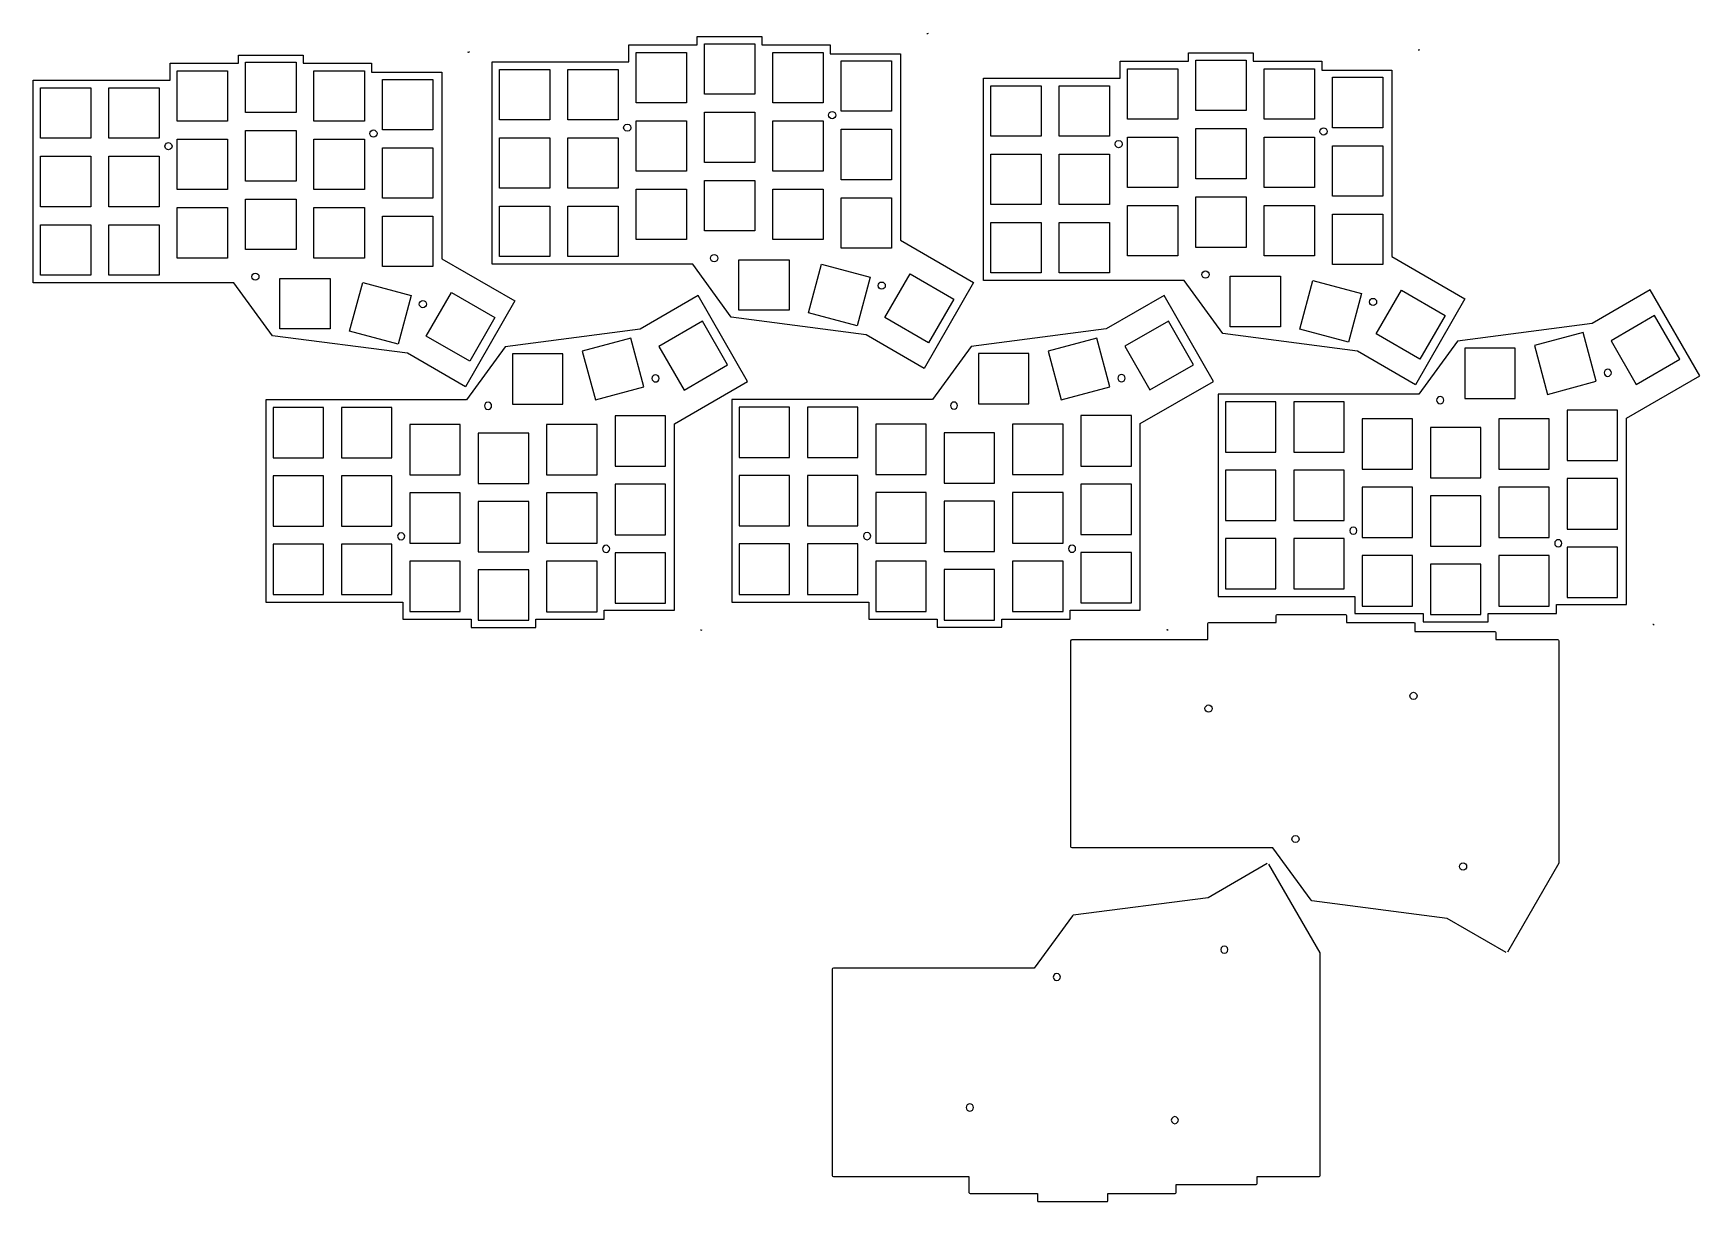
# Model space of a CAD drawing. Extents: x 357 to 820, y 41 to 366.
import ezdxf

# ---------------------------------------------------------------- set-up
doc = ezdxf.new("R2010")
doc.units = 0

msp = doc.modelspace()

# ---------------------------------------------------------------- linework, layer by layer
at = {"layer": 'Layer 1', "color": 7}
for points in [[(606.062451, 365.981333), (605.847372, 365.83532), (605.652832, 365.872282)], [(742.640451, 361.440333), (742.425372, 361.29432), (742.230832, 361.331282)], [(478.538451, 360.851333), (478.323372, 360.70532), (478.128832, 360.742282)], [(702.746651, 202.329033), (702.746651, 204.279009)], [(702.746717, 204.279115), (702.85858, 204.512821), (703.044489, 204.579099)], [(703.046688, 204.577988), (722.044541, 204.577988)], [(722.049142, 204.579099), (722.236313, 204.513615), (722.3492, 204.279115)], [(722.349076, 204.279009), (722.349076, 202.329033)], [(543.210451, 200.073667), (542.995372, 200.21968), (542.800832, 200.182718)], [(672.727451, 200.128667), (672.512372, 200.27468), (672.317832, 200.237718)], [(683.746128, 202.028784), (683.857986, 202.26249), (684.043903, 202.328768)], [(683.746152, 197.579768), (683.746152, 202.030054)], [(684.046189, 202.329033), (702.746651, 202.329033)], [(722.349076, 202.329033), (741.04504, 202.329033)], [(741.049694, 202.328768), (741.284268, 202.21587), (741.349752, 202.028784)], [(741.34984, 202.030054), (741.34984, 199.828723)], [(741.34984, 199.828723), (763.546501, 199.828723)], [(763.551335, 199.829358), (763.785906, 199.716434), (763.851396, 199.529347)], [(763.851301, 199.529744), (763.851301, 197.579768)], [(807.878451, 201.640667), (807.663372, 201.78668), (807.468832, 201.749718)], [(645.742587, 140.028203), (645.742587, 197.278143)], [(645.742591, 197.279016), (645.854421, 197.512749), (646.040365, 197.579)], [(646.040375, 197.579768), (646.042651, 197.579768)], [(646.042651, 197.579768), (683.746152, 197.579768)], [(763.851301, 197.579768), (781.047873, 197.579768)], [(781.052614, 197.579027), (781.28718, 197.466103), (781.352672, 197.279016)], [(781.352672, 197.278143), (781.352672, 135.659144)], [(741.960119, 181.946352), (741.826144, 181.446352), (741.460119, 181.080327), (740.960119, 180.946353), (740.46012, 181.080327), (740.094094, 181.446352), (739.96012, 181.946352), (740.094094, 182.446352), (740.46012, 182.812377), (740.960119, 182.946351), (741.460119, 182.812377), (741.826144, 182.446352), (741.960119, 181.946352), (741.960119, 181.946352)], [(684.992189, 178.431854), (684.913242, 178.043014), (684.698852, 177.725562), (684.381131, 177.511572), (683.992191, 177.433115), (683.603252, 177.511572), (683.285531, 177.725562), (683.071141, 178.043014), (682.992193, 178.431854), (683.071141, 178.820694), (683.285531, 179.138145), (683.603252, 179.352135), (683.992191, 179.430593), (684.381131, 179.352135), (684.698852, 179.138145), (684.913242, 178.820694), (684.992189, 178.431854), (684.992189, 178.431854)], [(646.040365, 139.728261), (645.807457, 139.841912), (645.742591, 140.028253)], [(701.888873, 139.728166), (646.042651, 139.728166)], [(712.505265, 125.171867), (701.888873, 139.728166)], [(709.14916, 142.191399), (709.015185, 141.691399), (708.64916, 141.325374), (708.14916, 141.191399), (707.649161, 141.325374), (707.283135, 141.691399), (707.149161, 142.191399), (707.283135, 142.691399), (707.649161, 143.057424), (708.14916, 143.191398), (708.64916, 143.057424), (709.015185, 142.691399), (709.14916, 142.191399), (709.14916, 142.191399)], [(700.317876, 135.365023), (683.918493, 125.887924)], [(714.964133, 110.544756), (700.732743, 135.257602)], [(755.715101, 134.576909), (755.636516, 134.187664), (755.422208, 133.869803), (755.104346, 133.655495), (754.715102, 133.57691), (754.325857, 133.655495), (754.007995, 133.869803), (753.793687, 134.187664), (753.715102, 134.576909), (753.793687, 134.966154), (754.007995, 135.284015), (754.325857, 135.498323), (754.715102, 135.576908), (755.104346, 135.498323), (755.422208, 135.284015), (755.636516, 134.966154), (755.715101, 134.576909), (755.715101, 134.576909)], [(781.311133, 135.506744), (767.079743, 110.793898)], [(781.352672, 135.65904), (781.312652, 135.509353)], [(683.918493, 125.887924), (646.364111, 121.003458)], [(712.708952, 125.048431), (712.507459, 125.168869)], [(646.158265, 120.879633), (635.541873, 106.323334)], [(646.361952, 121.003069), (646.160459, 120.882631)], [(750.265493, 120.163576), (712.711111, 125.048042)], [(766.664876, 110.686477), (750.265493, 120.163576)], [(689.368101, 111.474591), (689.234126, 111.974591), (688.868101, 112.340616), (688.368102, 112.47459), (687.868102, 112.340616), (687.502077, 111.974591), (687.368102, 111.474591), (687.502077, 110.974591), (687.868102, 110.608566), (688.368102, 110.474591), (688.868101, 110.608566), (689.234126, 110.974591), (689.368101, 111.474591), (689.368101, 111.474591)], [(715.005672, 110.39246), (714.965652, 110.542147)], [(715.005672, 48.773357), (715.005672, 110.392356)], [(579.395587, 106.023297), (579.395587, 48.773357)], [(579.693365, 106.323239), (579.460457, 106.209588), (579.395591, 106.023247)], [(635.541873, 106.323334), (579.695651, 106.323334)], [(642.80216, 103.860101), (642.668185, 104.360101), (642.30216, 104.726126), (641.80216, 104.860101), (641.302161, 104.726126), (640.936135, 104.360101), (640.802161, 103.860101), (640.936135, 103.360101), (641.302161, 102.994076), (641.80216, 102.860102), (642.30216, 102.994076), (642.668185, 103.360101), (642.80216, 103.860101), (642.80216, 103.860101)], [(618.645189, 67.619646), (618.566242, 68.008486), (618.351852, 68.325938), (618.034131, 68.539928), (617.645191, 68.618385), (617.256252, 68.539928), (616.938531, 68.325938), (616.724141, 68.008486), (616.645193, 67.619646), (616.724141, 67.230806), (616.938531, 66.913355), (617.256252, 66.699365), (617.645191, 66.620907), (618.034131, 66.699365), (618.351852, 66.913355), (618.566242, 67.230806), (618.645189, 67.619646), (618.645189, 67.619646)], [(675.613119, 64.105148), (675.479144, 64.605148), (675.113119, 64.971173), (674.613119, 65.105147), (674.11312, 64.971173), (673.747094, 64.605148), (673.61312, 64.105148), (673.747094, 63.605148), (674.11312, 63.239123), (674.613119, 63.105149), (675.113119, 63.239123), (675.479144, 63.605148), (675.613119, 64.105148), (675.613119, 64.105148)], [(579.395591, 48.772484), (579.507421, 48.538751), (579.693365, 48.4725)], [(579.693375, 48.471732), (579.695651, 48.471732)], [(579.695651, 48.471732), (617.399152, 48.471732)], [(617.399152, 48.471732), (617.399152, 44.021446)], [(697.204335, 46.222142), (697.438906, 46.335066), (697.504396, 46.522153)], [(697.504301, 48.471732), (714.700873, 48.471732)], [(697.504301, 46.521756), (697.504301, 48.471732)], [(714.705614, 48.472473), (714.94018, 48.585397), (715.005672, 48.772484)], [(617.399128, 44.022716), (617.510986, 43.78901), (617.696903, 43.722732)], [(617.699189, 43.722467), (636.399651, 43.722467)], [(636.399651, 43.722467), (636.399651, 41.772491)], [(636.399717, 41.772385), (636.51158, 41.538679), (636.697489, 41.472401)], [(655.702142, 41.472401), (655.889313, 41.537885), (656.0022, 41.772385)], [(656.002076, 43.722467), (674.69804, 43.722467)], [(656.002076, 41.772491), (656.002076, 43.722467)], [(674.702694, 43.722732), (674.937268, 43.83563), (675.002752, 44.022716)], [(675.00284, 46.222777), (697.199501, 46.222777)], [(675.00284, 44.021446), (675.00284, 46.222777)], [(636.699688, 41.473512), (655.697541, 41.473512)]]:
    msp.add_lwpolyline(points, dxfattribs=at)
at = {"layer": 'VISIBLE', "color": 7}
for points in [[(522.854087, 358.080552), (522.854087, 362.829816)], [(522.854087, 362.829816), (541.853263, 362.829816)], [(541.853263, 362.829816), (541.853263, 365.081418)], [(541.853263, 365.081418), (559.854168, 365.081418)], [(543.863829, 363.08117), (557.863974, 363.08117)], [(543.863829, 349.082084), (543.863829, 363.08117)], [(557.863974, 363.08117), (557.863974, 349.082084)], [(559.854168, 365.081418), (559.854168, 362.829816)], [(559.854168, 362.829816), (578.853344, 362.829816)], [(578.853344, 362.829816), (578.853344, 360.329507)], [(395.331087, 352.950252), (395.331087, 357.699516)], [(395.331087, 357.699516), (414.330263, 357.699516)], [(414.330263, 357.699516), (414.330263, 359.951118)], [(414.330263, 359.951118), (432.331168, 359.951118)], [(416.340829, 357.95087), (430.340974, 357.95087)], [(416.340829, 343.951784), (416.340829, 357.95087)], [(430.340974, 357.95087), (430.340974, 343.951784)], [(432.331168, 359.951118), (432.331168, 357.699516)], [(432.331168, 357.699516), (451.330344, 357.699516)], [(451.330344, 357.699516), (451.330344, 355.199207)], [(484.853354, 301.829677), (484.853354, 358.080552)], [(484.853354, 358.080552), (522.854087, 358.080552)], [(524.862272, 360.702569), (538.862152, 360.702569)], [(524.862272, 346.703483), (524.862272, 360.702569)], [(538.862152, 360.702569), (538.862152, 346.703483)], [(562.865122, 346.706128), (562.865122, 360.707861)], [(562.865122, 360.707861), (576.865267, 360.707861)], [(576.865267, 360.707861), (576.865267, 346.706128)], [(578.853344, 360.329507), (598.353111, 360.329507)], [(581.866944, 358.321322), (595.866824, 358.321322)], [(581.866944, 344.322236), (581.866944, 358.321322)], [(595.866824, 358.321322), (595.866824, 344.322236)], [(598.353111, 360.329507), (598.353111, 308.517012)], [(659.432087, 353.539752), (659.432087, 358.289016)], [(659.432087, 358.289016), (678.431263, 358.289016)], [(678.431263, 358.289016), (678.431263, 360.540618)], [(678.431263, 360.540618), (696.432168, 360.540618)], [(680.441829, 358.54037), (694.441974, 358.54037)], [(680.441829, 344.541284), (680.441829, 358.54037)], [(694.441974, 358.54037), (694.441974, 344.541284)], [(696.432168, 360.540618), (696.432168, 358.289016)], [(696.432168, 358.289016), (715.431344, 358.289016)], [(715.431344, 358.289016), (715.431344, 355.788707)], [(357.330354, 296.699377), (357.330354, 352.950252)], [(357.330354, 352.950252), (395.331087, 352.950252)], [(397.339272, 355.572269), (411.339152, 355.572269)], [(397.339272, 341.573183), (397.339272, 355.572269)], [(411.339152, 355.572269), (411.339152, 341.573183)], [(435.342122, 341.575828), (435.342122, 355.577561)], [(435.342122, 355.577561), (449.342267, 355.577561)], [(449.342267, 355.577561), (449.342267, 341.575828)], [(451.330344, 355.199207), (470.830111, 355.199207)], [(454.343944, 353.191022), (468.343824, 353.191022)], [(454.343944, 339.191936), (454.343944, 353.191022)], [(468.343824, 353.191022), (468.343824, 339.191936)], [(470.830111, 355.199207), (470.830111, 303.386712)], [(486.86392, 341.956864), (486.86392, 355.958596)], [(486.86392, 355.958596), (500.8638, 355.958596)], [(500.8638, 355.958596), (500.8638, 341.956864)], [(505.862038, 355.958596), (519.861918, 355.958596)], [(505.862038, 341.956864), (505.862038, 355.958596)], [(519.861918, 355.958596), (519.861918, 341.956864)], [(621.431354, 297.288877), (621.431354, 353.539752)], [(621.431354, 353.539752), (659.432087, 353.539752)], [(661.440272, 356.161769), (675.440152, 356.161769)], [(661.440272, 342.162683), (661.440272, 356.161769)], [(675.440152, 356.161769), (675.440152, 342.162683)], [(699.443122, 342.165328), (699.443122, 356.167061)], [(699.443122, 356.167061), (713.443267, 356.167061)], [(713.443267, 356.167061), (713.443267, 342.165328)], [(715.431344, 355.788707), (734.931111, 355.788707)], [(718.444944, 353.780522), (732.444824, 353.780522)], [(718.444944, 339.781436), (718.444944, 353.780522)], [(732.444824, 353.780522), (732.444824, 339.781436)], [(734.931111, 355.788707), (734.931111, 303.976212)], [(359.34092, 336.826564), (359.34092, 350.828296)], [(359.34092, 350.828296), (373.3408, 350.828296)], [(373.3408, 350.828296), (373.3408, 336.826564)], [(378.339038, 350.828296), (392.338918, 350.828296)], [(378.339038, 336.826564), (378.339038, 350.828296)], [(392.338918, 350.828296), (392.338918, 336.826564)], [(557.863974, 349.082084), (543.863829, 349.082084)], [(623.44192, 337.416064), (623.44192, 351.417796)], [(623.44192, 351.417796), (637.4418, 351.417796)], [(637.4418, 351.417796), (637.4418, 337.416064)], [(642.440038, 351.417796), (656.439918, 351.417796)], [(642.440038, 337.416064), (642.440038, 351.417796)], [(656.439918, 351.417796), (656.439918, 337.416064)], [(430.340974, 343.951784), (416.340829, 343.951784)], [(538.862152, 346.703483), (524.862272, 346.703483)], [(543.863829, 344.081465), (557.863974, 344.081465)], [(543.863829, 330.081585), (543.863829, 344.081465)], [(557.863974, 344.081465), (557.863974, 330.081585)], [(576.865267, 346.706128), (562.865122, 346.706128)], [(580.378792, 343.279937), (580.299844, 342.891097), (580.085454, 342.573646), (579.767733, 342.359656), (579.378794, 342.281198), (578.989854, 342.359656), (578.672133, 342.573646), (578.457743, 342.891097), (578.378795, 343.279937), (578.457743, 343.668777), (578.672133, 343.986229), (578.989854, 344.200219), (579.378794, 344.278676), (579.767733, 344.200219), (580.085454, 343.986229), (580.299844, 343.668777), (580.378792, 343.279937), (580.378792, 343.279937)], [(595.866824, 344.322236), (581.866944, 344.322236)], [(694.441974, 344.541284), (680.441829, 344.541284)], [(411.339152, 341.573183), (397.339272, 341.573183)], [(416.340829, 338.951165), (430.340974, 338.951165)], [(416.340829, 324.951285), (416.340829, 338.951165)], [(430.340974, 338.951165), (430.340974, 324.951285)], [(449.342267, 341.575828), (435.342122, 341.575828)], [(452.855792, 338.149637), (452.776844, 337.760797), (452.562454, 337.443346), (452.244733, 337.229356), (451.855794, 337.150898), (451.466854, 337.229356), (451.149133, 337.443346), (450.934743, 337.760797), (450.855795, 338.149637), (450.934743, 338.538477), (451.149133, 338.855929), (451.466854, 339.069919), (451.855794, 339.148376), (452.244733, 339.069919), (452.562454, 338.855929), (452.776844, 338.538477), (452.855792, 338.149637), (452.855792, 338.149637)], [(468.343824, 339.191936), (454.343944, 339.191936)], [(500.8638, 341.956864), (486.86392, 341.956864)], [(519.861918, 341.956864), (505.862038, 341.956864)], [(523.410865, 339.765455), (523.27689, 339.265455), (522.910865, 338.89943), (522.410866, 338.765455), (521.910866, 338.89943), (521.544841, 339.265455), (521.410866, 339.765455), (521.544841, 340.265455), (521.910866, 340.63148), (522.410866, 340.765454), (522.910865, 340.63148), (523.27689, 340.265455), (523.410865, 339.765455), (523.410865, 339.765455)], [(524.862272, 327.702719), (524.862272, 341.702864)], [(524.862272, 341.702864), (538.862152, 341.702864)], [(538.862152, 341.702864), (538.862152, 327.702719)], [(562.865122, 327.707217), (562.865122, 341.708156)], [(562.865122, 341.708156), (576.865267, 341.708156)], [(576.865267, 341.708156), (576.865267, 327.707217)], [(581.866944, 339.321617), (595.866824, 339.321617)], [(581.866944, 325.322266), (581.866944, 339.321617)], [(595.866824, 339.321617), (595.866824, 325.322266)], [(675.440152, 342.162683), (661.440272, 342.162683)], [(680.441829, 339.540665), (694.441974, 339.540665)], [(680.441829, 325.540785), (680.441829, 339.540665)], [(694.441974, 339.540665), (694.441974, 325.540785)], [(713.443267, 342.165328), (699.443122, 342.165328)], [(716.956792, 338.739137), (716.877844, 338.350297), (716.663454, 338.032846), (716.345733, 337.818856), (715.956794, 337.740398), (715.567854, 337.818856), (715.250133, 338.032846), (715.035743, 338.350297), (714.956795, 338.739137), (715.035743, 339.127977), (715.250133, 339.445429), (715.567854, 339.659419), (715.956794, 339.737876), (716.345733, 339.659419), (716.663454, 339.445429), (716.877844, 339.127977), (716.956792, 338.739137), (716.956792, 338.739137)], [(732.444824, 339.781436), (718.444944, 339.781436)], [(373.3408, 336.826564), (359.34092, 336.826564)], [(392.338918, 336.826564), (378.339038, 336.826564)], [(395.887865, 334.635155), (395.75389, 334.135155), (395.387865, 333.76913), (394.887866, 333.635155), (394.387866, 333.76913), (394.021841, 334.135155), (393.887866, 334.635155), (394.021841, 335.135155), (394.387866, 335.50118), (394.887866, 335.635154), (395.387865, 335.50118), (395.75389, 335.135155), (395.887865, 334.635155), (395.887865, 334.635155)], [(397.339272, 322.572419), (397.339272, 336.572564)], [(397.339272, 336.572564), (411.339152, 336.572564)], [(411.339152, 336.572564), (411.339152, 322.572419)], [(435.342122, 322.576917), (435.342122, 336.577856)], [(435.342122, 336.577856), (449.342267, 336.577856)], [(449.342267, 336.577856), (449.342267, 322.576917)], [(454.343944, 334.191317), (468.343824, 334.191317)], [(454.343944, 320.191966), (454.343944, 334.191317)], [(468.343824, 334.191317), (468.343824, 320.191966)], [(486.86392, 336.956245), (500.8638, 336.956245)], [(486.86392, 322.957423), (486.86392, 336.956245)], [(500.8638, 336.956245), (500.8638, 322.957423)], [(505.862038, 322.957423), (505.862038, 336.956245)], [(505.862038, 336.956245), (519.861918, 336.956245)], [(519.861918, 336.956245), (519.861918, 322.957423)], [(637.4418, 337.416064), (623.44192, 337.416064)], [(656.439918, 337.416064), (642.440038, 337.416064)], [(659.988865, 335.224655), (659.85489, 334.724655), (659.488865, 334.35863), (658.988866, 334.224655), (658.488866, 334.35863), (658.122841, 334.724655), (657.988866, 335.224655), (658.122841, 335.724655), (658.488866, 336.09068), (658.988866, 336.224654), (659.488865, 336.09068), (659.85489, 335.724655), (659.988865, 335.224655), (659.988865, 335.224655)], [(661.440272, 323.161919), (661.440272, 337.162064)], [(661.440272, 337.162064), (675.440152, 337.162064)], [(675.440152, 337.162064), (675.440152, 323.161919)], [(699.443122, 323.166417), (699.443122, 337.167356)], [(699.443122, 337.167356), (713.443267, 337.167356)], [(713.443267, 337.167356), (713.443267, 323.166417)], [(718.444944, 334.780817), (732.444824, 334.780817)], [(718.444944, 320.781466), (718.444944, 334.780817)], [(732.444824, 334.780817), (732.444824, 320.781466)], [(359.34092, 331.825945), (373.3408, 331.825945)], [(359.34092, 317.827123), (359.34092, 331.825945)], [(373.3408, 331.825945), (373.3408, 317.827123)], [(378.339038, 317.827123), (378.339038, 331.825945)], [(378.339038, 331.825945), (392.338918, 331.825945)], [(392.338918, 331.825945), (392.338918, 317.827123)], [(557.863974, 330.081585), (543.863829, 330.081585)], [(623.44192, 332.415445), (637.4418, 332.415445)], [(623.44192, 318.416623), (623.44192, 332.415445)], [(637.4418, 332.415445), (637.4418, 318.416623)], [(642.440038, 318.416623), (642.440038, 332.415445)], [(642.440038, 332.415445), (656.439918, 332.415445)], [(656.439918, 332.415445), (656.439918, 318.416623)], [(430.340974, 324.951285), (416.340829, 324.951285)], [(538.862152, 327.702719), (524.862272, 327.702719)], [(543.863829, 325.082024), (557.863974, 325.082024)], [(543.863829, 311.08188), (543.863829, 325.082024)], [(557.863974, 325.082024), (557.863974, 311.08188)], [(576.865267, 327.707217), (562.865122, 327.707217)], [(595.866824, 325.322266), (581.866944, 325.322266)], [(694.441974, 325.540785), (680.441829, 325.540785)], [(411.339152, 322.572419), (397.339272, 322.572419)], [(416.340829, 319.951724), (430.340974, 319.951724)], [(416.340829, 305.95158), (416.340829, 319.951724)], [(430.340974, 319.951724), (430.340974, 305.95158)], [(449.342267, 322.576917), (435.342122, 322.576917)], [(468.343824, 320.191966), (454.343944, 320.191966)], [(500.8638, 322.957423), (486.86392, 322.957423)], [(519.861918, 322.957423), (505.862038, 322.957423)], [(524.862272, 308.702749), (524.862272, 322.702894)], [(524.862272, 322.702894), (538.862152, 322.702894)], [(538.862152, 322.702894), (538.862152, 308.702749)], [(562.865122, 322.707127), (576.865267, 322.707127)], [(562.865122, 308.706983), (562.865122, 322.707127)], [(576.865267, 322.707127), (576.865267, 308.706983)], [(581.866944, 320.322176), (595.866824, 320.322176)], [(581.866944, 306.322031), (581.866944, 320.322176)], [(595.866824, 320.322176), (595.866824, 306.322031)], [(675.440152, 323.161919), (661.440272, 323.161919)], [(680.441829, 320.541224), (694.441974, 320.541224)], [(680.441829, 306.54108), (680.441829, 320.541224)], [(694.441974, 320.541224), (694.441974, 306.54108)], [(713.443267, 323.166417), (699.443122, 323.166417)], [(732.444824, 320.781466), (718.444944, 320.781466)], [(373.3408, 317.827123), (359.34092, 317.827123)], [(392.338918, 317.827123), (378.339038, 317.827123)], [(397.339272, 303.572449), (397.339272, 317.572594)], [(397.339272, 317.572594), (411.339152, 317.572594)], [(411.339152, 317.572594), (411.339152, 303.572449)], [(435.342122, 317.576827), (449.342267, 317.576827)], [(435.342122, 303.576683), (435.342122, 317.576827)], [(449.342267, 317.576827), (449.342267, 303.576683)], [(454.343944, 315.191876), (468.343824, 315.191876)], [(454.343944, 301.191731), (454.343944, 315.191876)], [(468.343824, 315.191876), (468.343824, 301.191731)], [(486.86392, 317.957333), (500.8638, 317.957333)], [(486.86392, 303.957188), (486.86392, 317.957333)], [(500.8638, 317.957333), (500.8638, 303.957188)], [(505.862038, 317.957333), (519.861918, 317.957333)], [(505.862038, 303.957188), (505.862038, 317.957333)], [(519.861918, 317.957333), (519.861918, 303.957188)], [(637.4418, 318.416623), (623.44192, 318.416623)], [(656.439918, 318.416623), (642.440038, 318.416623)], [(661.440272, 304.161949), (661.440272, 318.162094)], [(661.440272, 318.162094), (675.440152, 318.162094)], [(675.440152, 318.162094), (675.440152, 304.161949)], [(699.443122, 318.166327), (713.443267, 318.166327)], [(699.443122, 304.166183), (699.443122, 318.166327)], [(713.443267, 318.166327), (713.443267, 304.166183)], [(718.444944, 315.781376), (732.444824, 315.781376)], [(718.444944, 301.781231), (718.444944, 315.781376)], [(732.444824, 315.781376), (732.444824, 301.781231)], [(359.34092, 312.827033), (373.3408, 312.827033)], [(359.34092, 298.826888), (359.34092, 312.827033)], [(373.3408, 312.827033), (373.3408, 298.826888)], [(378.339038, 312.827033), (392.338918, 312.827033)], [(378.339038, 298.826888), (378.339038, 312.827033)], [(392.338918, 312.827033), (392.338918, 298.826888)], [(557.863974, 311.08188), (543.863829, 311.08188)], [(623.44192, 313.416533), (637.4418, 313.416533)], [(623.44192, 299.416388), (623.44192, 313.416533)], [(637.4418, 313.416533), (637.4418, 299.416388)], [(642.440038, 313.416533), (656.439918, 313.416533)], [(642.440038, 299.416388), (642.440038, 313.416533)], [(656.439918, 313.416533), (656.439918, 299.416388)], [(430.340974, 305.95158), (416.340829, 305.95158)], [(538.862152, 308.702749), (524.862272, 308.702749)], [(576.865267, 308.706983), (562.865122, 308.706983)], [(595.866824, 306.322031), (581.866944, 306.322031)], [(598.353111, 308.517012), (618.677318, 296.788048)], [(694.441974, 306.54108), (680.441829, 306.54108)], [(411.339152, 303.572449), (397.339272, 303.572449)], [(449.342267, 303.576683), (435.342122, 303.576683)], [(468.343824, 301.191731), (454.343944, 301.191731)], [(470.830111, 303.386712), (491.154318, 291.657748)], [(540.60205, 301.829677), (484.853354, 301.829677)], [(500.8638, 303.957188), (486.86392, 303.957188)], [(519.861918, 303.957188), (505.862038, 303.957188)], [(551.333007, 287.115158), (540.60205, 301.829677)], [(547.567833, 303.524995), (547.488885, 303.136155), (547.274495, 302.818703), (546.956774, 302.604713), (546.567835, 302.526256), (546.178895, 302.604713), (545.861174, 302.818703), (545.646784, 303.136155), (545.567836, 303.524995), (545.646784, 303.913835), (545.861174, 304.231286), (546.178895, 304.445276), (546.567835, 304.523734), (546.956774, 304.445276), (547.274495, 304.231286), (547.488885, 303.913835), (547.567833, 303.524995), (547.567833, 303.524995)], [(553.383526, 303.049669), (567.383671, 303.049669)], [(553.383526, 289.049259), (553.383526, 303.049669)], [(567.383671, 303.049669), (567.383671, 289.049259)], [(572.772962, 288.389125), (576.396426, 301.912226)], [(576.396426, 301.912226), (589.919528, 298.288762)], [(675.440152, 304.161949), (661.440272, 304.161949)], [(713.443267, 304.166183), (699.443122, 304.166183)], [(732.444824, 301.781231), (718.444944, 301.781231)], [(734.931111, 303.976212), (755.255318, 292.247248)], [(413.07905, 296.699377), (357.330354, 296.699377)], [(373.3408, 298.826888), (359.34092, 298.826888)], [(392.338918, 298.826888), (378.339038, 298.826888)], [(423.810007, 281.984858), (413.07905, 296.699377)], [(420.044833, 298.394695), (419.965885, 298.005855), (419.751495, 297.688403), (419.433774, 297.474413), (419.044835, 297.395956), (418.655895, 297.474413), (418.338174, 297.688403), (418.123784, 298.005855), (418.044836, 298.394695), (418.123784, 298.783535), (418.338174, 299.100986), (418.655895, 299.314976), (419.044835, 299.393434), (419.433774, 299.314976), (419.751495, 299.100986), (419.965885, 298.783535), (420.044833, 298.394695), (420.044833, 298.394695)], [(425.860526, 297.919369), (439.860671, 297.919369)], [(425.860526, 283.918959), (425.860526, 297.919369)], [(439.860671, 297.919369), (439.860671, 283.918959)], [(445.249962, 283.258825), (448.873426, 296.781926)], [(448.873426, 296.781926), (462.396528, 293.158462)], [(589.919528, 298.288762), (586.296063, 284.765661)], [(594.133774, 295.910505), (594.054827, 295.521665), (593.840436, 295.204214), (593.522715, 294.990223), (593.133776, 294.911766), (592.744837, 294.990223), (592.427115, 295.204214), (592.212725, 295.521665), (592.133778, 295.910505), (592.212725, 296.299345), (592.427115, 296.616796), (592.744837, 296.830787), (593.133776, 296.909244), (593.522715, 296.830787), (593.840436, 296.616796), (594.054827, 296.299345), (594.133774, 295.910505), (594.133774, 295.910505)], [(594.04226, 287.036841), (601.042068, 299.161092)], [(601.042068, 299.161092), (613.166055, 292.16102)], [(618.677318, 296.788048), (604.937788, 272.928482)], [(677.18005, 297.288877), (621.431354, 297.288877)], [(637.4418, 299.416388), (623.44192, 299.416388)], [(656.439918, 299.416388), (642.440038, 299.416388)], [(687.911007, 282.574358), (677.18005, 297.288877)], [(684.145833, 298.984195), (684.066885, 298.595355), (683.852495, 298.277903), (683.534774, 298.063913), (683.145835, 297.985456), (682.756895, 298.063913), (682.439174, 298.277903), (682.224784, 298.595355), (682.145836, 298.984195), (682.224784, 299.373035), (682.439174, 299.690486), (682.756895, 299.904476), (683.145835, 299.982934), (683.534774, 299.904476), (683.852495, 299.690486), (684.066885, 299.373035), (684.145833, 298.984195), (684.145833, 298.984195)], [(689.961526, 298.508869), (703.961671, 298.508869)], [(689.961526, 284.508459), (689.961526, 298.508869)], [(703.961671, 298.508869), (703.961671, 284.508459)], [(709.350962, 283.848325), (712.974426, 297.371426)], [(712.974426, 297.371426), (726.497528, 293.747962)], [(462.396528, 293.158462), (458.773063, 279.635361)], [(466.51926, 281.906541), (473.519068, 294.030792)], [(473.519068, 294.030792), (485.643055, 287.03072)], [(542.085788, 293.126018), (525.978239, 283.81693)], [(555.825318, 269.266452), (542.085788, 293.126018)], [(613.166055, 292.16102), (606.166511, 280.036769)], [(671.602788, 293.182018), (655.495239, 283.87293)], [(685.342318, 269.322452), (671.602788, 293.182018)], [(726.497528, 293.747962), (722.874063, 280.224861)], [(730.711774, 291.369705), (730.632827, 290.980865), (730.418436, 290.663414), (730.100715, 290.449423), (729.711776, 290.370966), (729.322837, 290.449423), (729.005115, 290.663414), (728.790725, 290.980865), (728.711778, 291.369705), (728.790725, 291.758545), (729.005115, 292.075996), (729.322837, 292.289987), (729.711776, 292.368444), (730.100715, 292.289987), (730.418436, 292.075996), (730.632827, 291.758545), (730.711774, 291.369705), (730.711774, 291.369705)], [(730.62026, 282.496041), (737.620068, 294.620292)], [(737.620068, 294.620292), (749.744055, 287.62022)], [(755.255318, 292.247248), (741.515788, 268.387682)], [(806.753788, 294.694018), (790.646239, 285.38493)], [(820.493318, 270.834452), (806.753788, 294.694018)], [(466.610774, 290.780205), (466.531827, 290.391365), (466.317436, 290.073914), (465.999715, 289.859923), (465.610776, 289.781466), (465.221837, 289.859923), (464.904115, 290.073914), (464.689725, 290.391365), (464.610778, 290.780205), (464.689725, 291.169045), (464.904115, 291.486496), (465.221837, 291.700487), (465.610776, 291.778944), (465.999715, 291.700487), (466.317436, 291.486496), (466.531827, 291.169045), (466.610774, 290.780205), (466.610774, 290.780205)], [(491.154318, 291.657748), (477.414788, 267.798182)], [(567.383671, 289.049259), (553.383526, 289.049259)], [(586.296063, 284.765661), (572.772962, 288.389125)], [(749.744055, 287.62022), (742.744511, 275.495969)], [(807.982511, 287.585731), (795.85826, 280.585659)], [(814.982055, 275.46148), (807.982511, 287.585731)], [(439.860671, 283.918959), (425.860526, 283.918959)], [(458.773063, 279.635361), (445.249962, 283.258825)], [(485.643055, 287.03072), (478.643511, 274.906469)], [(525.978239, 283.81693), (488.481007, 278.939342)], [(543.314511, 286.017731), (531.19026, 279.017659)], [(550.314055, 273.89348), (543.314511, 286.017731)], [(588.830239, 282.23757), (551.333007, 287.115158)], [(606.166511, 280.036769), (594.04226, 287.036841)], [(655.495239, 283.87293), (617.998007, 278.995342)], [(672.831511, 286.073731), (660.70726, 279.073659)], [(679.831055, 273.94948), (672.831511, 286.073731)], [(725.408239, 277.69677), (687.911007, 282.574358)], [(703.961671, 284.508459), (689.961526, 284.508459)], [(722.874063, 280.224861), (709.350962, 283.848325)], [(790.646239, 285.38493), (753.149007, 280.507342)], [(788.112063, 282.856839), (774.588962, 279.233375)], [(791.735528, 269.333738), (788.112063, 282.856839)], [(461.307239, 277.10727), (423.810007, 281.984858)], [(478.643511, 274.906469), (466.51926, 281.906541)], [(488.481007, 278.939342), (477.75005, 264.224823)], [(523.444063, 281.288839), (509.920962, 277.665375)], [(527.067528, 267.765738), (523.444063, 281.288839)], [(531.19026, 279.017659), (538.190068, 266.893408)], [(604.937788, 272.928482), (588.830239, 282.23757)], [(617.998007, 278.995342), (607.26705, 264.280823)], [(652.961063, 281.344839), (639.437962, 277.721375)], [(656.584528, 267.821738), (652.961063, 281.344839)], [(660.70726, 279.073659), (667.707068, 266.949408)], [(742.744511, 275.495969), (730.62026, 282.496041)], [(753.149007, 280.507342), (742.41805, 265.792823)], [(769.199671, 278.573241), (755.199526, 278.573241)], [(755.199526, 278.573241), (755.199526, 264.572831)], [(769.199671, 264.572831), (769.199671, 278.573241)], [(774.588962, 279.233375), (778.212426, 265.710274)], [(795.85826, 280.585659), (802.858068, 268.461408)], [(477.414788, 267.798182), (461.307239, 277.10727)], [(504.531671, 277.005241), (490.531526, 277.005241)], [(490.531526, 277.005241), (490.531526, 263.004831)], [(504.531671, 263.004831), (504.531671, 277.005241)], [(509.920962, 277.665375), (513.544426, 264.142274)], [(538.190068, 266.893408), (550.314055, 273.89348)], [(634.048671, 277.061241), (620.048526, 277.061241)], [(620.048526, 277.061241), (620.048526, 263.060831)], [(634.048671, 263.060831), (634.048671, 277.061241)], [(639.437962, 277.721375), (643.061426, 264.198274)], [(667.707068, 266.949408), (679.831055, 273.94948)], [(741.515788, 268.387682), (725.408239, 277.69677)], [(802.858068, 268.461408), (814.982055, 275.46148)], [(531.281774, 270.143995), (531.202827, 270.532835), (530.988436, 270.850286), (530.670715, 271.064277), (530.281776, 271.142734), (529.892837, 271.064277), (529.575115, 270.850286), (529.360725, 270.532835), (529.281778, 270.143995), (529.360725, 269.755155), (529.575115, 269.437704), (529.892837, 269.223713), (530.281776, 269.145256), (530.670715, 269.223713), (530.988436, 269.437704), (531.202827, 269.755155), (531.281774, 270.143995), (531.281774, 270.143995)], [(535.501111, 257.537488), (555.825318, 269.266452)], [(660.798774, 270.199995), (660.719827, 270.588835), (660.505436, 270.906286), (660.187715, 271.120277), (659.798776, 271.198734), (659.409837, 271.120277), (659.092115, 270.906286), (658.877725, 270.588835), (658.798778, 270.199995), (658.877725, 269.811155), (659.092115, 269.493704), (659.409837, 269.279713), (659.798776, 269.201256), (660.187715, 269.279713), (660.505436, 269.493704), (660.719827, 269.811155), (660.798774, 270.199995), (660.798774, 270.199995)], [(665.018111, 257.593488), (685.342318, 269.322452)], [(778.212426, 265.710274), (791.735528, 269.333738)], [(795.949774, 271.711995), (795.870827, 272.100835), (795.656436, 272.418286), (795.338715, 272.632277), (794.949776, 272.710734), (794.560837, 272.632277), (794.243115, 272.418286), (794.028725, 272.100835), (793.949778, 271.711995), (794.028725, 271.323155), (794.243115, 271.005704), (794.560837, 270.791713), (794.949776, 270.713256), (795.338715, 270.791713), (795.656436, 271.005704), (795.870827, 271.323155), (795.949774, 271.711995), (795.949774, 271.711995)], [(800.169111, 259.105488), (820.493318, 270.834452)], [(477.75005, 264.224823), (422.001354, 264.224823)], [(422.001354, 264.224823), (422.001354, 207.973948)], [(513.544426, 264.142274), (527.067528, 267.765738)], [(607.26705, 264.280823), (551.518354, 264.280823)], [(551.518354, 264.280823), (551.518354, 208.029948)], [(643.061426, 264.198274), (656.584528, 267.821738)], [(742.41805, 265.792823), (686.669354, 265.792823)], [(686.669354, 265.792823), (686.669354, 209.541948)], [(749.383833, 264.097505), (749.304885, 264.486345), (749.090495, 264.803797), (748.772774, 265.017787), (748.383835, 265.096244), (747.994895, 265.017787), (747.677174, 264.803797), (747.462784, 264.486345), (747.383836, 264.097505), (747.462784, 263.708665), (747.677174, 263.391214), (747.994895, 263.177224), (748.383835, 263.098766), (748.772774, 263.177224), (749.090495, 263.391214), (749.304885, 263.708665), (749.383833, 264.097505), (749.383833, 264.097505)], [(755.199526, 264.572831), (769.199671, 264.572831)], [(438.0118, 262.097312), (424.01192, 262.097312)], [(424.01192, 262.097312), (424.01192, 248.097167)], [(438.0118, 248.097167), (438.0118, 262.097312)], [(457.009918, 262.097312), (443.010038, 262.097312)], [(443.010038, 262.097312), (443.010038, 248.097167)], [(457.009918, 248.097167), (457.009918, 262.097312)], [(484.715833, 262.529505), (484.636885, 262.918345), (484.422495, 263.235797), (484.104774, 263.449787), (483.715835, 263.528244), (483.326895, 263.449787), (483.009174, 263.235797), (482.794784, 262.918345), (482.715836, 262.529505), (482.794784, 262.140665), (483.009174, 261.823214), (483.326895, 261.609224), (483.715835, 261.530766), (484.104774, 261.609224), (484.422495, 261.823214), (484.636885, 262.140665), (484.715833, 262.529505), (484.715833, 262.529505)], [(490.531526, 263.004831), (504.531671, 263.004831)], [(533.014824, 259.732469), (519.014944, 259.732469)], [(519.014944, 259.732469), (519.014944, 245.732324)], [(533.014824, 245.732324), (533.014824, 259.732469)], [(567.5288, 262.153312), (553.52892, 262.153312)], [(553.52892, 262.153312), (553.52892, 248.153167)], [(567.5288, 248.153167), (567.5288, 262.153312)], [(586.526918, 262.153312), (572.527038, 262.153312)], [(572.527038, 262.153312), (572.527038, 248.153167)], [(586.526918, 248.153167), (586.526918, 262.153312)], [(614.232833, 262.585505), (614.153885, 262.974345), (613.939495, 263.291797), (613.621774, 263.505787), (613.232835, 263.584244), (612.843895, 263.505787), (612.526174, 263.291797), (612.311784, 262.974345), (612.232836, 262.585505), (612.311784, 262.196665), (612.526174, 261.879214), (612.843895, 261.665224), (613.232835, 261.586766), (613.621774, 261.665224), (613.939495, 261.879214), (614.153885, 262.196665), (614.232833, 262.585505), (614.232833, 262.585505)], [(620.048526, 263.060831), (634.048671, 263.060831)], [(662.531824, 259.788469), (648.531944, 259.788469)], [(648.531944, 259.788469), (648.531944, 245.788324)], [(662.531824, 245.788324), (662.531824, 259.788469)], [(702.6798, 263.665312), (688.67992, 263.665312)], [(688.67992, 263.665312), (688.67992, 249.665167)], [(702.6798, 249.665167), (702.6798, 263.665312)], [(721.677918, 263.665312), (707.678038, 263.665312)], [(707.678038, 263.665312), (707.678038, 249.665167)], [(721.677918, 249.665167), (721.677918, 263.665312)], [(797.682824, 261.300469), (783.682944, 261.300469)], [(783.682944, 261.300469), (783.682944, 247.300324)], [(797.682824, 247.300324), (797.682824, 261.300469)], [(462.010272, 257.351751), (462.010272, 243.351606)], [(476.010152, 257.351751), (462.010272, 257.351751)], [(476.010152, 243.351606), (476.010152, 257.351751)], [(495.011974, 254.97262), (481.011829, 254.97262)], [(481.011829, 254.97262), (481.011829, 240.972476)], [(495.011974, 240.972476), (495.011974, 254.97262)], [(500.013122, 257.347517), (500.013122, 243.347373)], [(514.013267, 257.347517), (500.013122, 257.347517)], [(514.013267, 243.347373), (514.013267, 257.347517)], [(535.501111, 205.724993), (535.501111, 257.537488)], [(591.527272, 257.407751), (591.527272, 243.407606)], [(605.527152, 257.407751), (591.527272, 257.407751)], [(605.527152, 243.407606), (605.527152, 257.407751)], [(624.528974, 255.02862), (610.528829, 255.02862)], [(610.528829, 255.02862), (610.528829, 241.028476)], [(624.528974, 241.028476), (624.528974, 255.02862)], [(629.530122, 257.403517), (629.530122, 243.403373)], [(643.530267, 257.403517), (629.530122, 257.403517)], [(643.530267, 243.403373), (643.530267, 257.403517)], [(665.018111, 205.780993), (665.018111, 257.593488)], [(726.678272, 258.919751), (726.678272, 244.919606)], [(740.678152, 258.919751), (726.678272, 258.919751)], [(740.678152, 244.919606), (740.678152, 258.919751)], [(759.679974, 256.54062), (745.679829, 256.54062)], [(745.679829, 256.54062), (745.679829, 242.540476)], [(759.679974, 242.540476), (759.679974, 256.54062)], [(764.681122, 258.915517), (764.681122, 244.915373)], [(778.681267, 258.915517), (764.681122, 258.915517)], [(778.681267, 244.915373), (778.681267, 258.915517)], [(800.169111, 207.292993), (800.169111, 259.105488)], [(424.01192, 248.097167), (438.0118, 248.097167)], [(443.010038, 248.097167), (457.009918, 248.097167)], [(519.014944, 245.732324), (533.014824, 245.732324)], [(553.52892, 248.153167), (567.5288, 248.153167)], [(572.527038, 248.153167), (586.526918, 248.153167)], [(648.531944, 245.788324), (662.531824, 245.788324)], [(688.67992, 249.665167), (702.6798, 249.665167)], [(707.678038, 249.665167), (721.677918, 249.665167)], [(783.682944, 247.300324), (797.682824, 247.300324)], [(424.01192, 243.097077), (424.01192, 229.098255)], [(438.0118, 243.097077), (424.01192, 243.097077)], [(438.0118, 229.098255), (438.0118, 243.097077)], [(443.010038, 243.097077), (443.010038, 229.098255)], [(457.009918, 243.097077), (443.010038, 243.097077)], [(457.009918, 229.098255), (457.009918, 243.097077)], [(462.010272, 243.351606), (476.010152, 243.351606)], [(481.011829, 240.972476), (495.011974, 240.972476)], [(500.013122, 243.347373), (514.013267, 243.347373)], [(553.52892, 243.153077), (553.52892, 229.154255)], [(567.5288, 243.153077), (553.52892, 243.153077)], [(567.5288, 229.154255), (567.5288, 243.153077)], [(572.527038, 243.153077), (572.527038, 229.154255)], [(586.526918, 243.153077), (572.527038, 243.153077)], [(586.526918, 229.154255), (586.526918, 243.153077)], [(591.527272, 243.407606), (605.527152, 243.407606)], [(610.528829, 241.028476), (624.528974, 241.028476)], [(629.530122, 243.403373), (643.530267, 243.403373)], [(688.67992, 244.665077), (688.67992, 230.666255)], [(702.6798, 244.665077), (688.67992, 244.665077)], [(702.6798, 230.666255), (702.6798, 244.665077)], [(707.678038, 244.665077), (707.678038, 230.666255)], [(721.677918, 244.665077), (707.678038, 244.665077)], [(721.677918, 230.666255), (721.677918, 244.665077)], [(726.678272, 244.919606), (740.678152, 244.919606)], [(745.679829, 242.540476), (759.679974, 242.540476)], [(764.681122, 244.915373), (778.681267, 244.915373)], [(797.682824, 242.300234), (783.682944, 242.300234)], [(783.682944, 242.300234), (783.682944, 228.300883)], [(797.682824, 228.300883), (797.682824, 242.300234)], [(462.010272, 238.351781), (462.010272, 224.351636)], [(476.010152, 238.351781), (462.010272, 238.351781)], [(476.010152, 224.351636), (476.010152, 238.351781)], [(500.013122, 238.347283), (500.013122, 224.346344)], [(514.013267, 238.347283), (500.013122, 238.347283)], [(514.013267, 224.346344), (514.013267, 238.347283)], [(533.014824, 240.732234), (519.014944, 240.732234)], [(519.014944, 240.732234), (519.014944, 226.732883)], [(533.014824, 226.732883), (533.014824, 240.732234)], [(591.527272, 238.407781), (591.527272, 224.407636)], [(605.527152, 238.407781), (591.527272, 238.407781)], [(605.527152, 224.407636), (605.527152, 238.407781)], [(629.530122, 238.403283), (629.530122, 224.402344)], [(643.530267, 238.403283), (629.530122, 238.403283)], [(643.530267, 224.402344), (643.530267, 238.403283)], [(662.531824, 240.788234), (648.531944, 240.788234)], [(648.531944, 240.788234), (648.531944, 226.788883)], [(662.531824, 226.788883), (662.531824, 240.788234)], [(726.678272, 239.919781), (726.678272, 225.919636)], [(740.678152, 239.919781), (726.678272, 239.919781)], [(740.678152, 225.919636), (740.678152, 239.919781)], [(745.679829, 237.540915), (745.679829, 223.541035)], [(759.679974, 237.540915), (745.679829, 237.540915)], [(759.679974, 223.541035), (759.679974, 237.540915)], [(764.681122, 239.915283), (764.681122, 225.914344)], [(778.681267, 239.915283), (764.681122, 239.915283)], [(778.681267, 225.914344), (778.681267, 239.915283)], [(481.011829, 235.972915), (481.011829, 221.973035)], [(495.011974, 235.972915), (481.011829, 235.972915)], [(495.011974, 221.973035), (495.011974, 235.972915)], [(610.528829, 236.028915), (610.528829, 222.029035)], [(624.528974, 236.028915), (610.528829, 236.028915)], [(624.528974, 222.029035), (624.528974, 236.028915)], [(424.01192, 229.098255), (438.0118, 229.098255)], [(443.010038, 229.098255), (457.009918, 229.098255)], [(460.558865, 226.289045), (460.42489, 226.789045), (460.058865, 227.15507), (459.558866, 227.289045), (459.058866, 227.15507), (458.692841, 226.789045), (458.558866, 226.289045), (458.692841, 225.789045), (459.058866, 225.42302), (459.558866, 225.289046), (460.058865, 225.42302), (460.42489, 225.789045), (460.558865, 226.289045), (460.558865, 226.289045)], [(553.52892, 229.154255), (567.5288, 229.154255)], [(572.527038, 229.154255), (586.526918, 229.154255)], [(590.075865, 226.345045), (589.94189, 226.845045), (589.575865, 227.21107), (589.075866, 227.345045), (588.575866, 227.21107), (588.209841, 226.845045), (588.075866, 226.345045), (588.209841, 225.845045), (588.575866, 225.47902), (589.075866, 225.345046), (589.575865, 225.47902), (589.94189, 225.845045), (590.075865, 226.345045), (590.075865, 226.345045)], [(688.67992, 230.666255), (702.6798, 230.666255)], [(707.678038, 230.666255), (721.677918, 230.666255)], [(725.226865, 227.857045), (725.09289, 228.357045), (724.726865, 228.72307), (724.226866, 228.857045), (723.726866, 228.72307), (723.360841, 228.357045), (723.226866, 227.857045), (723.360841, 227.357045), (723.726866, 226.99102), (724.226866, 226.857046), (724.726865, 226.99102), (725.09289, 227.357045), (725.226865, 227.857045), (725.226865, 227.857045)], [(783.682944, 228.300883), (797.682824, 228.300883)], [(424.01192, 224.097636), (424.01192, 210.095904)], [(438.0118, 224.097636), (424.01192, 224.097636)], [(438.0118, 210.095904), (438.0118, 224.097636)], [(443.010038, 224.097636), (443.010038, 210.095904)], [(457.009918, 224.097636), (443.010038, 224.097636)], [(457.009918, 210.095904), (457.009918, 224.097636)], [(462.010272, 224.351636), (476.010152, 224.351636)], [(500.013122, 224.346344), (514.013267, 224.346344)], [(517.526792, 222.774563), (517.447844, 223.163403), (517.233454, 223.480854), (516.915733, 223.694844), (516.526794, 223.773302), (516.137854, 223.694844), (515.820133, 223.480854), (515.605743, 223.163403), (515.526795, 222.774563), (515.605743, 222.385723), (515.820133, 222.068271), (516.137854, 221.854281), (516.526794, 221.775824), (516.915733, 221.854281), (517.233454, 222.068271), (517.447844, 222.385723), (517.526792, 222.774563), (517.526792, 222.774563)], [(519.014944, 226.732883), (533.014824, 226.732883)], [(553.52892, 224.153636), (553.52892, 210.151904)], [(567.5288, 224.153636), (553.52892, 224.153636)], [(567.5288, 210.151904), (567.5288, 224.153636)], [(572.527038, 224.153636), (572.527038, 210.151904)], [(586.526918, 224.153636), (572.527038, 224.153636)], [(586.526918, 210.151904), (586.526918, 224.153636)], [(591.527272, 224.407636), (605.527152, 224.407636)], [(629.530122, 224.402344), (643.530267, 224.402344)], [(647.043792, 222.830563), (646.964844, 223.219403), (646.750454, 223.536854), (646.432733, 223.750844), (646.043794, 223.829302), (645.654854, 223.750844), (645.337133, 223.536854), (645.122743, 223.219403), (645.043795, 222.830563), (645.122743, 222.441723), (645.337133, 222.124271), (645.654854, 221.910281), (646.043794, 221.831824), (646.432733, 221.910281), (646.750454, 222.124271), (646.964844, 222.441723), (647.043792, 222.830563), (647.043792, 222.830563)], [(648.531944, 226.788883), (662.531824, 226.788883)], [(688.67992, 225.665636), (688.67992, 211.663904)], [(702.6798, 225.665636), (688.67992, 225.665636)], [(702.6798, 211.663904), (702.6798, 225.665636)], [(707.678038, 225.665636), (707.678038, 211.663904)], [(721.677918, 225.665636), (707.678038, 225.665636)], [(721.677918, 211.663904), (721.677918, 225.665636)], [(726.678272, 225.919636), (740.678152, 225.919636)], [(745.679829, 223.541035), (759.679974, 223.541035)], [(764.681122, 225.914344), (778.681267, 225.914344)], [(782.194792, 224.342563), (782.115844, 224.731403), (781.901454, 225.048854), (781.583733, 225.262844), (781.194794, 225.341302), (780.805854, 225.262844), (780.488133, 225.048854), (780.273743, 224.731403), (780.194795, 224.342563), (780.273743, 223.953723), (780.488133, 223.636271), (780.805854, 223.422281), (781.194794, 223.343824), (781.583733, 223.422281), (781.901454, 223.636271), (782.115844, 223.953723), (782.194792, 224.342563), (782.194792, 224.342563)], [(783.682944, 223.300264), (783.682944, 209.301178)], [(797.682824, 223.300264), (783.682944, 223.300264)], [(797.682824, 209.301178), (797.682824, 223.300264)], [(462.010272, 219.351017), (462.010272, 205.351931)], [(476.010152, 219.351017), (462.010272, 219.351017)], [(476.010152, 205.351931), (476.010152, 219.351017)], [(481.011829, 221.973035), (495.011974, 221.973035)], [(500.013122, 219.348372), (500.013122, 205.346639)], [(514.013267, 219.348372), (500.013122, 219.348372)], [(514.013267, 205.346639), (514.013267, 219.348372)], [(519.014944, 221.732264), (519.014944, 207.733178)], [(533.014824, 221.732264), (519.014944, 221.732264)], [(533.014824, 207.733178), (533.014824, 221.732264)], [(591.527272, 219.407017), (591.527272, 205.407931)], [(605.527152, 219.407017), (591.527272, 219.407017)], [(605.527152, 205.407931), (605.527152, 219.407017)], [(610.528829, 222.029035), (624.528974, 222.029035)], [(629.530122, 219.404372), (629.530122, 205.402639)], [(643.530267, 219.404372), (629.530122, 219.404372)], [(643.530267, 205.402639), (643.530267, 219.404372)], [(648.531944, 221.788264), (648.531944, 207.789178)], [(662.531824, 221.788264), (648.531944, 221.788264)], [(662.531824, 207.789178), (662.531824, 221.788264)], [(726.678272, 220.919017), (726.678272, 206.919931)], [(740.678152, 220.919017), (726.678272, 220.919017)], [(740.678152, 206.919931), (740.678152, 220.919017)], [(759.679974, 218.540416), (745.679829, 218.540416)], [(745.679829, 218.540416), (745.679829, 204.54133)], [(759.679974, 204.54133), (759.679974, 218.540416)], [(764.681122, 220.916372), (764.681122, 206.914639)], [(778.681267, 220.916372), (764.681122, 220.916372)], [(778.681267, 206.914639), (778.681267, 220.916372)], [(495.011974, 216.972416), (481.011829, 216.972416)], [(481.011829, 216.972416), (481.011829, 202.97333)], [(495.011974, 202.97333), (495.011974, 216.972416)], [(624.528974, 217.028416), (610.528829, 217.028416)], [(610.528829, 217.028416), (610.528829, 203.02933)], [(624.528974, 203.02933), (624.528974, 217.028416)], [(424.01192, 210.095904), (438.0118, 210.095904)], [(443.010038, 210.095904), (457.009918, 210.095904)], [(553.52892, 210.151904), (567.5288, 210.151904)], [(572.527038, 210.151904), (586.526918, 210.151904)], [(686.669354, 209.541948), (724.670087, 209.541948)], [(688.67992, 211.663904), (702.6798, 211.663904)], [(707.678038, 211.663904), (721.677918, 211.663904)], [(724.670087, 209.541948), (724.670087, 204.792684)], [(783.682944, 209.301178), (797.682824, 209.301178)], [(422.001354, 207.973948), (460.002087, 207.973948)], [(460.002087, 207.973948), (460.002087, 203.224684)], [(462.010272, 205.351931), (476.010152, 205.351931)], [(500.013122, 205.346639), (514.013267, 205.346639)], [(516.001344, 203.224684), (516.001344, 205.724993)], [(516.001344, 205.724993), (535.501111, 205.724993)], [(519.014944, 207.733178), (533.014824, 207.733178)], [(551.518354, 208.029948), (589.519087, 208.029948)], [(589.519087, 208.029948), (589.519087, 203.280684)], [(591.527272, 205.407931), (605.527152, 205.407931)], [(629.530122, 205.402639), (643.530267, 205.402639)], [(645.518344, 203.280684), (645.518344, 205.780993)], [(645.518344, 205.780993), (665.018111, 205.780993)], [(648.531944, 207.789178), (662.531824, 207.789178)], [(724.670087, 204.792684), (743.669263, 204.792684)], [(726.678272, 206.919931), (740.678152, 206.919931)], [(743.669263, 204.792684), (743.669263, 202.541082)], [(745.679829, 204.54133), (759.679974, 204.54133)], [(761.670168, 202.541082), (761.670168, 204.792684)], [(761.670168, 204.792684), (780.669344, 204.792684)], [(764.681122, 206.914639), (778.681267, 206.914639)], [(780.669344, 204.792684), (780.669344, 207.292993)], [(780.669344, 207.292993), (800.169111, 207.292993)], [(460.002087, 203.224684), (479.001263, 203.224684)], [(479.001263, 203.224684), (479.001263, 200.973082)], [(479.001263, 200.973082), (497.002168, 200.973082)], [(481.011829, 202.97333), (495.011974, 202.97333)], [(497.002168, 200.973082), (497.002168, 203.224684)], [(497.002168, 203.224684), (516.001344, 203.224684)], [(589.519087, 203.280684), (608.518263, 203.280684)], [(608.518263, 203.280684), (608.518263, 201.029082)], [(608.518263, 201.029082), (626.519168, 201.029082)], [(610.528829, 203.02933), (624.528974, 203.02933)], [(626.519168, 201.029082), (626.519168, 203.280684)], [(626.519168, 203.280684), (645.518344, 203.280684)], [(743.669263, 202.541082), (761.670168, 202.541082)]]:
    msp.add_lwpolyline(points, dxfattribs=at)

doc.saveas('drawing.dxf')
